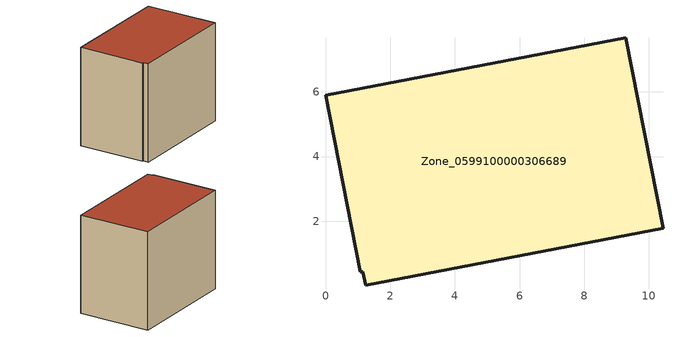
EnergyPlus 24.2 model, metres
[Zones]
Zone_0599100000306689
 floor ground (C_G): 1.16,0.44 1.07,0.44 0,5.89 9.28,7.68 10.43,1.78 1.24,0.02 z0
 wall outside (C_F): 10.43,1.78 9.28,7.68 0,5.89 1.07,0.44 1.16,0.44 1.24,0.02 10.43,1.78 z0:8.06
 roof outside (C_R): 1.16,0.44 1.24,0.02 10.43,1.78 9.28,7.68 0,5.89 1.07,0.44 z8.06
[BUILDING]
Pand.0599100000306689: North Axis=0; Terrain=City; Loads Convergence Tolerance Value=0.04; Temperature Convergence Tolerance Value=0.4; Solar Distribution=FullExterior; Maximum Number of Warmup Days=25; Minimum Number of Warmup Days=1
[Site:Location]
Rotterdam.The.Hague.AP_ZH_NLD Design_Conditions: Latitude=51.96; Longitude=4.45; Time Zone=1; Elevation=-4.5
[SITE:GROUNDTEMPERATURE:BUILDINGSURFACE]
18, 18, 18, 18, 18, 18, 18, 18, 18, 18, 18, 18
[MATERIAL] Thermal Absorptance=0.9; Solar Absorptance=0.7; Visible Absorptance=0.7
Name | Roughness | Thickness | Conductivity | Density | Specific Heat
G.TI.1975-1991 | MediumSmooth | 0.15 | 0.288461 | 540 | 1210
F.TI.1975-1991 | Rough | 0.3 | 0.230769 | 1920 | 840
R.TI.1975-1991 | MediumRough | 0.2 | 0.153846 | 1500 | 1000
[CONSTRUCTION]
C_G: G.TI.1975-1991
C_F: F.TI.1975-1991
C_R: R.TI.1975-1991
[ZONE]
Zone_0599100000306689: Type=1; Multiplier=1; Ceiling Height=Autocalculate; Volume=Autocalculate; Floor Area=autocalculate; Part of Total Floor Area=Yes
[ZONEINFILTRATION:DESIGNFLOWRATE]
Infil_Zone_0599100000306689: Zone or ZoneList or Space or SpaceList=Zone_0599100000306689; Schedule=AlwaysOn; Design Flow Rate Calculation Method=Flow/Area; Flow Rate per Floor Area=0.003; Constant Term Coefficient=1; Temperature Term Coefficient=0; Velocity Term Coefficient=0; Velocity Squared Term Coefficient=0
[HVACTEMPLATE:ZONE:IDEALLOADSAIRSYSTEM]
Zone_0599100000306689: Maximum Heating Supply Air Temperature=50; Minimum Cooling Supply Air Temperature=13; Maximum Heating Supply Air Humidity Ratio=0.0156; Minimum Cooling Supply Air Humidity Ratio=0.0077; Heating Limit=NoLimit; Cooling Limit=NoLimit; Dehumidification Control Type=ConstantSensibleHeatRatio; Cooling Sensible Heat Ratio=0.7; Dehumidification Setpoint=60; Humidification Control Type=None; Humidification Setpoint=30; Outdoor Air Method=None; Outdoor Air Flow Rate per Person=0.00944; Outdoor Air Flow Rate per Zone Floor Area=0; Outdoor Air Flow Rate per Zone=0; Demand Controlled Ventilation Type=None; Outdoor Air Economizer Type=NoEconomizer; Heat Recovery Type=None; Sensible Heat Recovery Effectiveness=0.7; Latent Heat Recovery Effectiveness=0.65
[ZONECONTROL:THERMOSTAT]
ThermostatControl_Zone_0599100000306689: Zone or ZoneList=Zone_0599100000306689; Control Type Schedule=DualSetpointControlType; Control 1=Thermostat_Zone_0599100000306689; Temperature Difference Between Cutout And Setpoint=0
[THERMOSTATSETPOINT:DUALSETPOINT]
Thermostat_Zone_0599100000306689: Heating Setpoint Temperature Schedule=HeatingSetpoint_Zone_0599100000306689; Cooling Setpoint Temperature Schedule=CoolingSetpoint_Zone_0599100000306689
[SCHEDULE:COMPACT]
HeatingSetpoint_Zone_0599100000306689: Through: 12/31, For: AllDays, Until: 24:00, 21
CoolingSetpoint_Zone_0599100000306689: Through: 12/31, For: AllDays, Until: 24:00, 24
DualSetpointControlType: Through: 12/31, For: AllDays, Until: 24:00, 4
AlwaysOn: Through: 12/31, For: AllDays, Until: 24:00, 1
